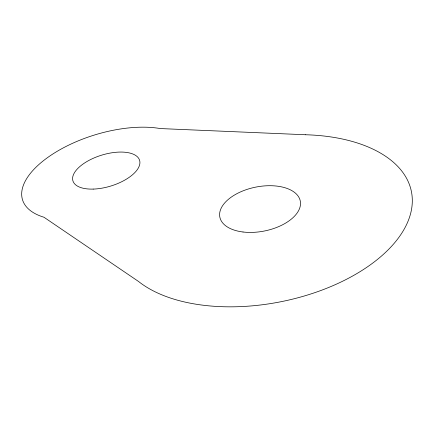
<?xml version="1.0" encoding="UTF-8"?>
<svg xmlns="http://www.w3.org/2000/svg" width="434" height="434" viewBox="0 0 434 434"><rect width="100%" height="100%" fill="white"/><g stroke="black" fill="none" stroke-linecap="round" stroke-linejoin="round"><path stroke-width="0.65" d="M305.65 134.757L160.303 128.562A87.706 40.639 -17.2 0 0 44.984 159.5A87.706 40.639 -17.2 0 0 43.964 217.239L138.522 281.46A149.659 82.606 -11.2 0 0 381.974 255.615A149.659 82.606 -11.2 0 0 305.65 134.757M93.191 189.088A34.883 16.107 -17.2 0 0 139.656 160.531A34.883 16.107 -17.2 0 0 85.921 162.137A34.883 16.107 -17.2 0 0 93.191 189.088M243.024 232A41.024 22.373 -11.3 0 0 300.361 201.457A41.024 22.373 -11.3 0 0 236.78 193.743A41.024 22.373 -11.3 0 0 243.024 232"/></g></svg>
